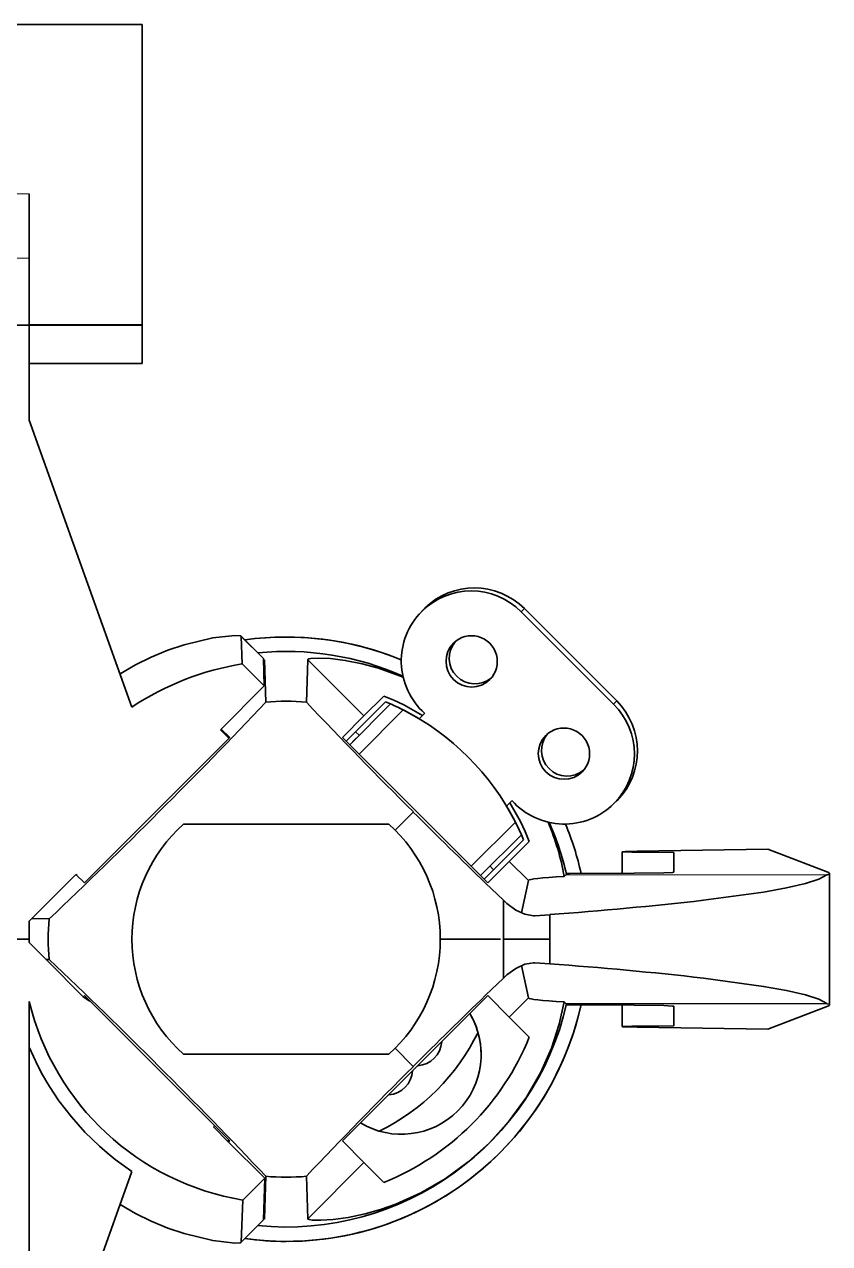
# Model space of a CAD drawing. Extents: x 377 to 822, y 181 to 641.
# Drawn here: x 592.59 to 608.26, y 414.58 to 438.3 of the extents above; entities that cross this region are included whole.
import ezdxf

# ---------------------------------------------------------------- set-up
doc = ezdxf.new("R2010")
doc.units = 0

msp = doc.modelspace()

# ---------------------------------------------------------------- linework, layer by layer
at = {"color": 7, "lineweight": 35, "ltscale": 0.060001}
msp.add_line((590.283, 438.3), (592.683, 438.3), dxfattribs=at)
at = {"color": 7, "lineweight": 35, "ltscale": 0.055}
for p, q in [((592.683, 438.3), (594.883, 438.3)), ((592.683, 432.454), (594.883, 432.454)), ((592.683, 431.7), (594.883, 431.7))]:
    msp.add_line(p, q, dxfattribs=at)
at = {"color": 7, "lineweight": 35, "ltscale": 0.146155}
msp.add_line((594.883, 432.454), (594.883, 438.3), dxfattribs=at)
at = {"color": 7, "lineweight": 13, "ltscale": 0.060001}
for p, q in [((590.283, 435), (592.683, 435)), ((590.283, 433.75), (592.683, 433.75))]:
    msp.add_line(p, q, dxfattribs=at)
at = {"color": 7, "lineweight": 35, "ltscale": 0.03125}
msp.add_line((592.683, 435), (592.683, 433.75), dxfattribs=at)
at = {"color": 7, "lineweight": 35, "ltscale": 0.032405}
msp.add_line((592.683, 432.454), (592.683, 433.75), dxfattribs=at)
at = {"color": 7, "lineweight": 35, "ltscale": 0.115001}
msp.add_line((590.283, 432.45), (594.883, 432.45), dxfattribs=at)
at = {"color": 7, "lineweight": 35, "ltscale": 0.046227}
msp.add_line((592.683, 432.45), (592.683, 430.601), dxfattribs=at)
at = {"color": 7, "lineweight": 35, "ltscale": 9.46045e-05}
msp.add_line((594.883, 432.45), (594.883, 432.454), dxfattribs=at)
at = {"color": 7, "lineweight": 35, "ltscale": 0.018733}
msp.add_line((594.883, 431.7), (594.883, 432.449), dxfattribs=at)
at = {"color": 7, "lineweight": 35, "ltscale": 0.148255}
for p, q in [((592.683, 430.601), (594.683, 425.018)), ((592.683, 410.399), (594.683, 415.982))]:
    msp.add_line(p, q, dxfattribs=at)
at = {"color": 7, "lineweight": 35, "ltscale": 0.002163}
for p, q in [((600.32, 426.878), (600.382, 426.939)), ((599.023, 424.386), (599.084, 424.447)), ((604.061, 423.138), (604.122, 423.199))]:
    msp.add_line(p, q, dxfattribs=at)
at = {"color": 7, "lineweight": 13, "ltscale": 0.002163}
msp.add_line((602.258, 426.871), (602.319, 426.932), dxfattribs=at)
at = {"color": 7, "lineweight": 35, "ltscale": 0.063501}
msp.add_line((604.054, 425.075), (602.258, 426.871), dxfattribs=at)
at = {"color": 7, "lineweight": 35, "ltscale": 0.063499}
msp.add_line((604.115, 425.136), (602.319, 426.932), dxfattribs=at)
at = {"color": 7, "lineweight": 35, "ltscale": 0.000148099}
for p, q in [((596.81, 426.392), (596.808, 426.397)), ((596.81, 414.608), (596.808, 414.603))]:
    msp.add_line(p, q, dxfattribs=at)
at = {"color": 7, "lineweight": 35, "ltscale": 0.015244}
for p, q in [((597.239, 425.966), (596.808, 426.397)), ((597.239, 415.034), (596.808, 414.603))]:
    msp.add_line(p, q, dxfattribs=at)
at = {"color": 7, "lineweight": 35, "ltscale": 0.013402}
msp.add_line((596.81, 426.392), (596.829, 425.856), dxfattribs=at)
at = {"color": 7, "lineweight": 13, "ltscale": 0.015249}
for p, q in [((597.242, 425.96), (596.81, 426.392)), ((597.242, 415.04), (596.81, 414.608))]:
    msp.add_line(p, q, dxfattribs=at)
at = {"color": 7, "lineweight": 35, "ltscale": 0.015146}
msp.add_line((597.258, 425.427), (596.829, 425.856), dxfattribs=at)
at = {"color": 7, "lineweight": 35, "ltscale": 0.000152857}
for p, q in [((597.239, 425.966), (597.242, 425.96)), ((597.239, 415.034), (597.242, 415.04))]:
    msp.add_line(p, q, dxfattribs=at)
at = {"color": 7, "lineweight": 35, "ltscale": 0.013325}
msp.add_line((597.258, 425.427), (597.242, 425.96), dxfattribs=at)
at = {"color": 7, "lineweight": 13, "ltscale": 0.000706179}
for p, q in [((597.243, 425.919), (597.263, 425.939)), ((597.243, 415.081), (597.263, 415.061))]:
    msp.add_line(p, q, dxfattribs=at)
at = {"color": 7, "lineweight": 35, "ltscale": 0.020659}
for p, q in [((597.288, 425.113), (597.263, 425.939)), ((598.078, 425.113), (598.103, 425.939)), ((597.288, 415.887), (597.263, 415.061)), ((598.078, 415.887), (598.103, 415.061))]:
    msp.add_line(p, q, dxfattribs=at)
at = {"color": 7, "lineweight": 13, "ltscale": 0.038728}
for p, q in [((599.198, 424.844), (598.103, 425.939)), ((599.198, 416.156), (598.103, 415.061))]:
    msp.add_line(p, q, dxfattribs=at)
at = {"color": 7, "lineweight": 35, "ltscale": 0.030195}
msp.add_line((596.404, 424.573), (597.258, 425.427), dxfattribs=at)
at = {"color": 7, "lineweight": 35, "ltscale": 0.027089}
msp.add_line((599.617, 425.121), (598.851, 424.355), dxfattribs=at)
at = {"color": 7, "lineweight": 35, "ltscale": 0.020643}
for p, q in [((599.617, 425.121), (599.033, 424.538)), ((601.72, 421.851), (602.304, 422.434))]:
    msp.add_line(p, q, dxfattribs=at)
at = {"color": 7, "lineweight": 35, "ltscale": 0.013714}
for p, q in [((599.586, 425.232), (599.198, 424.844)), ((602.414, 422.403), (602.026, 422.015)), ((602.414, 418.597), (602.026, 418.985)), ((599.198, 416.156), (599.586, 415.768))]:
    msp.add_line(p, q, dxfattribs=at)
at = {"color": 7, "lineweight": 35, "ltscale": 0.00269}
for p, q in [((599.617, 425.121), (599.716, 425.079)), ((602.304, 422.434), (602.262, 422.533))]:
    msp.add_line(p, q, dxfattribs=at)
at = {"color": 7, "lineweight": 13, "ltscale": 0.002162}
msp.add_line((604.054, 425.075), (604.115, 425.136), dxfattribs=at)
at = {"color": 7, "lineweight": 35, "ltscale": 0.028083}
for p, q in [((599.716, 425.079), (598.922, 424.285)), ((602.262, 422.533), (601.467, 421.739))]:
    msp.add_line(p, q, dxfattribs=at)
at = {"color": 7, "lineweight": 35, "ltscale": 0.030364}
for p, q in [((599.963, 424.961), (599.104, 424.102)), ((602.144, 422.78), (601.285, 421.921))]:
    msp.add_line(p, q, dxfattribs=at)
at = {"color": 7, "lineweight": 35, "ltscale": 0.003689}
msp.add_line((600.274, 424.788), (600.378, 424.892), dxfattribs=at)
at = {"color": 7, "lineweight": 35, "ltscale": 0.014769}
for p, q in [((599.198, 424.844), (598.78, 424.426)), ((602.026, 422.015), (601.609, 421.598)), ((602.026, 418.985), (601.609, 419.402)), ((599.198, 416.156), (598.78, 416.574))]:
    msp.add_line(p, q, dxfattribs=at)
at = {"color": 7, "lineweight": 35, "ltscale": 0.05}
for p, q in [((595.171, 423.012), (596.585, 424.426)), ((600.195, 423.012), (598.78, 424.426)), ((595.171, 417.988), (596.585, 416.574)), ((600.195, 417.988), (598.78, 416.574))]:
    msp.add_line(p, q, dxfattribs=at)
at = {"color": 7, "lineweight": 35, "ltscale": 0.005815}
for p, q in [((596.568, 424.409), (596.404, 424.573)), ((596.421, 424.59), (596.585, 424.426)), ((593.592, 421.762), (593.757, 421.598))]:
    msp.add_line(p, q, dxfattribs=at)
at = {"color": 7, "lineweight": 35, "ltscale": 0.006446}
for p, q in [((598.851, 424.355), (599.033, 424.538)), ((601.538, 421.668), (601.72, 421.851))]:
    msp.add_line(p, q, dxfattribs=at)
at = {"color": 7, "lineweight": 35, "ltscale": 0.002499}
msp.add_line((599.033, 424.538), (599.104, 424.467), dxfattribs=at)
at = {"color": 7, "lineweight": 35, "ltscale": 0.003584}
msp.add_line((598.922, 424.285), (599.023, 424.386), dxfattribs=at)
at = {"color": 7, "lineweight": 35, "ltscale": 0.050001}
for p, q in [((595.171, 423.012), (593.757, 421.598)), ((600.195, 423.012), (601.609, 421.598)), ((595.171, 417.988), (593.757, 419.402)), ((600.195, 417.988), (601.609, 419.402))]:
    msp.add_line(p, q, dxfattribs=at)
at = {"color": 7, "lineweight": 35, "ltscale": 0.00369}
msp.add_line((601.971, 423.091), (602.075, 423.195), dxfattribs=at)
at = {"color": 7, "lineweight": 35, "ltscale": 0.012497}
msp.add_line((599.804, 422.621), (600.158, 422.975), dxfattribs=at)
at = {"color": 7, "lineweight": 35, "ltscale": 0.073972}
for p, q in [((598.642, 422.736), (595.683, 422.736)), ((598.642, 418.264), (595.683, 418.264)), ((599.683, 418.264), (596.724, 418.264))]:
    msp.add_line(p, q, dxfattribs=at)
at = {"color": 7, "lineweight": 35, "ltscale": 0.026028}
msp.add_line((599.683, 422.736), (598.642, 422.736), dxfattribs=at)
at = {"color": 7, "lineweight": 35, "ltscale": 0.010518}
for p, q in [((604.224, 421.78), (604.224, 422.201)), ((604.224, 419.22), (604.224, 418.799))]:
    msp.add_line(p, q, dxfattribs=at)
at = {"color": 7, "lineweight": 35, "ltscale": 0.063426}
for p, q in [((604.516, 422.211), (607.053, 422.25)), ((604.516, 418.789), (607.053, 418.75))]:
    msp.add_line(p, q, dxfattribs=at)
at = {"color": 7, "lineweight": 35, "ltscale": 0.009487}
for p, q in [((605.224, 422.185), (605.224, 421.806)), ((605.224, 418.815), (605.224, 419.194))]:
    msp.add_line(p, q, dxfattribs=at)
at = {"color": 7, "lineweight": 35, "ltscale": 0.031295}
for p, q in [((608.224, 421.806), (607.053, 422.25)), ((608.224, 419.194), (607.053, 418.75))]:
    msp.add_line(p, q, dxfattribs=at)
at = {"color": 7, "lineweight": 35, "ltscale": 0.0025}
msp.add_line((601.65, 421.921), (601.72, 421.851), dxfattribs=at)
at = {"color": 7, "lineweight": 13, "ltscale": 0.013209}
for p, q in [((602.026, 422.015), (602.4, 421.642)), ((602.026, 418.985), (602.4, 419.358))]:
    msp.add_line(p, q, dxfattribs=at)
at = {"color": 7, "lineweight": 35, "ltscale": 0.029591}
msp.add_line((592.755, 420.925), (593.592, 421.762), dxfattribs=at)
at = {"color": 7, "lineweight": 35, "ltscale": 0.00074772}
msp.add_line((593.592, 421.762), (593.614, 421.741), dxfattribs=at)
at = {"color": 7, "lineweight": 35, "ltscale": 0.012027}
for p, q in [((601.913, 421.258), (601.565, 421.59)), ((601.913, 419.742), (601.565, 419.41))]:
    msp.add_line(p, q, dxfattribs=at)
at = {"color": 7, "lineweight": 35, "ltscale": 0.016171}
for p, q in [((602.262, 421.01), (602.4, 421.642)), ((602.262, 419.99), (602.4, 419.358))]:
    msp.add_line(p, q, dxfattribs=at)
at = {"color": 7, "lineweight": 35, "ltscale": 0.001096}
for p, q in [((603.125, 421.751), (603.095, 421.72)), ((603.125, 419.249), (603.095, 419.28))]:
    msp.add_line(p, q, dxfattribs=at)
at = {"color": 7, "lineweight": 35, "ltscale": 0.000172269}
for p, q in [((603.125, 421.751), (603.131, 421.755)), ((603.125, 419.249), (603.131, 419.245))]:
    msp.add_line(p, q, dxfattribs=at)
at = {"color": 7, "lineweight": 13, "ltscale": 0.127037}
for p, q in [((603.125, 421.751), (608.207, 421.751)), ((603.125, 419.249), (608.207, 419.249))]:
    msp.add_line(p, q, dxfattribs=at)
at = {"color": 7, "lineweight": 35, "ltscale": 0.000226309}
for p, q in [((603.14, 421.757), (603.131, 421.755)), ((603.14, 419.243), (603.131, 419.245))]:
    msp.add_line(p, q, dxfattribs=at)
at = {"color": 7, "lineweight": 13, "ltscale": 0.127051}
for p, q in [((603.131, 421.755), (608.213, 421.755)), ((603.131, 419.245), (608.213, 419.245))]:
    msp.add_line(p, q, dxfattribs=at)
at = {"color": 7, "lineweight": 35, "ltscale": 0.000491219}
for p, q in [((603.146, 421.776), (603.14, 421.757)), ((603.146, 419.224), (603.14, 419.243))]:
    msp.add_line(p, q, dxfattribs=at)
at = {"color": 7, "lineweight": 35, "ltscale": 0.001276}
for p, q in [((603.146, 421.776), (603.197, 421.776)), ((603.197, 419.224), (603.146, 419.224))]:
    msp.add_line(p, q, dxfattribs=at)
at = {"color": 7, "lineweight": 35, "ltscale": 0.000183974}
for p, q in [((608.213, 421.755), (608.207, 421.751)), ((608.213, 419.245), (608.207, 419.249))]:
    msp.add_line(p, q, dxfattribs=at)
at = {"color": 7, "lineweight": 35, "ltscale": 0.032057}
for p in [(608.255, 421.782), (608.255, 419.218)]:
    msp.add_line(p, (608.258, 420.5), dxfattribs=at)
at = {"color": 7, "lineweight": 35, "ltscale": 0.01894}
for q in [(601.913, 421.258), (601.913, 419.742)]:
    msp.add_line((601.912, 420.5), q, dxfattribs=at)
at = {"color": 7, "lineweight": 35, "ltscale": 0.00232}
for p, q in [((601.98, 421.193), (601.913, 421.258)), ((601.98, 419.807), (601.913, 419.742))]:
    msp.add_line(p, q, dxfattribs=at)
at = {"color": 7, "lineweight": 35, "ltscale": 0.002566}
msp.add_line((592.755, 420.925), (592.683, 420.852), dxfattribs=at)
at = {"color": 7, "lineweight": 35, "ltscale": 0.008811}
msp.add_line((592.683, 420.5), (592.683, 420.852), dxfattribs=at)
at = {"color": 7, "lineweight": 35, "ltscale": 0.008361}
msp.add_line((593.07, 420.895), (592.735, 420.905), dxfattribs=at)
at = {"color": 7, "lineweight": 13, "ltscale": 0.001436}
for p, q in [((602.468, 420.958), (602.525, 420.958)), ((602.468, 420.042), (602.525, 420.042))]:
    msp.add_line(p, q, dxfattribs=at)
at = {"color": 7, "lineweight": 35, "ltscale": 0.000693102}
for p, q in [((602.497, 420.957), (602.525, 420.958)), ((602.497, 420.043), (602.525, 420.042))]:
    msp.add_line(p, q, dxfattribs=at)
at = {"color": 7, "lineweight": 35, "ltscale": 0.007178}
for p, q in [((602.525, 420.958), (602.811, 420.977)), ((602.525, 420.042), (602.811, 420.023))]:
    msp.add_line(p, q, dxfattribs=at)
at = {"color": 7, "lineweight": 35, "ltscale": 0.011935}
for p in [(602.812, 420.977), (602.812, 420.023)]:
    msp.add_line(p, (602.812, 420.5), dxfattribs=at)
at = {"color": 7, "lineweight": 35, "ltscale": 0.03}
msp.add_line((591.483, 420.5), (592.683, 420.5), dxfattribs=at)
at = {"color": 7, "lineweight": 35, "ltscale": 0.001648}
msp.add_line((592.683, 420.5), (592.683, 420.434), dxfattribs=at)
at = {"color": 7, "lineweight": 35, "ltscale": 0.012407}
msp.add_line((592.683, 420.434), (593.034, 420.083), dxfattribs=at)
at = {"color": 7, "lineweight": 35, "ltscale": 0.029243}
msp.add_line((600.683, 420.5), (601.853, 420.5), dxfattribs=at)
at = {"color": 7, "lineweight": 35, "ltscale": 0.000132751}
msp.add_line((601.919, 420.5), (601.914, 420.5), dxfattribs=at)
at = {"color": 7, "lineweight": 35, "ltscale": 0.022311}
msp.add_line((602.812, 420.5), (601.919, 420.5), dxfattribs=at)
at = {"color": 7, "lineweight": 35, "ltscale": 0.0014}
msp.add_line((593.07, 420.105), (593.014, 420.103), dxfattribs=at)
at = {"color": 7, "lineweight": 35, "ltscale": 0.024816}
msp.add_line((593.034, 420.083), (593.736, 419.381), dxfattribs=at)
at = {"color": 7, "lineweight": 35, "ltscale": 0.254642}
msp.add_line((592.683, 419.286), (592.683, 409.1), dxfattribs=at)
at = {"color": 7, "lineweight": 35, "ltscale": 0.000750416}
for p, q in [((593.736, 419.381), (593.757, 419.402)), ((596.564, 416.553), (596.585, 416.574))]:
    msp.add_line(p, q, dxfattribs=at)
at = {"color": 7, "lineweight": 35, "ltscale": 0.000316137}
msp.add_line((593.745, 419.39), (593.736, 419.381), dxfattribs=at)
at = {"color": 7, "lineweight": 35, "ltscale": 0.003939}
msp.add_line((593.736, 419.381), (593.866, 419.293), dxfattribs=at)
at = {"color": 7, "lineweight": 35, "ltscale": 0.0125}
msp.add_line((599.804, 418.379), (600.158, 418.025), dxfattribs=at)
at = {"color": 7, "lineweight": 13, "ltscale": 0.000750956}
msp.add_line((596.288, 416.871), (596.267, 416.85), dxfattribs=at)
at = {"color": 7, "lineweight": 35, "ltscale": 0.010006}
msp.add_line((596.267, 416.85), (596.55, 416.567), dxfattribs=at)
at = {"color": 7, "lineweight": 35, "ltscale": 0.000750956}
msp.add_line((596.571, 416.588), (596.55, 416.567), dxfattribs=at)
at = {"color": 7, "lineweight": 35, "ltscale": 0.025315}
msp.add_line((596.55, 416.567), (597.266, 415.851), dxfattribs=at)
at = {"color": 7, "lineweight": 35, "ltscale": 0.015084}
msp.add_line((597.266, 415.851), (596.839, 415.424), dxfattribs=at)
at = {"color": 7, "lineweight": 35, "ltscale": 0.020289}
msp.add_line((597.266, 415.851), (597.242, 415.04), dxfattribs=at)
at = {"color": 7, "lineweight": 35, "ltscale": 0.020411}
msp.add_line((596.81, 414.608), (596.839, 415.424), dxfattribs=at)
at = {"color": 7, "lineweight": 35, "ltscale": 0.000156951}
msp.add_line((597.263, 415.061), (597.26, 415.055), dxfattribs=at)
at = {"color": 7, "lineweight": 35}
for points in [[(596.808, 426.397), (596.803, 426.4), (596.788, 426.406), (596.688, 426.412), (596.256, 426.365), (595.698, 426.229), (595.383, 426.122), (595.058, 425.987), (594.753, 425.837), (594.451, 425.665)], [(598.103, 425.939), (598.103, 425.942), (598.105, 425.944), (598.11, 425.948), (598.122, 425.953), (598.163, 425.961), (598.315, 425.969), (598.544, 425.959), (598.834, 425.923), (599.165, 425.858), (599.482, 425.771), (599.96, 425.597)], [(604.224, 422.201), (604.23, 422.202), (604.278, 422.206), (604.516, 422.211)], [(605.224, 422.185), (604.408, 422.192), (604.234, 422.198), (604.225, 422.2), (604.224, 422.201)], [(603.197, 421.776), (604.452, 421.782), (605.03, 421.793), (605.202, 421.801), (605.221, 421.804), (605.223, 421.805), (605.224, 421.806)], [(605.802, 421.257), (606.974, 421.417), (607.419, 421.497), (607.786, 421.581), (608.05, 421.666), (608.207, 421.751)], [(608.213, 421.755), (608.242, 421.767), (608.25, 421.773), (608.254, 421.779), (608.255, 421.782)], [(601.98, 421.193), (602.15, 421.068), (602.325, 420.986), (602.497, 420.957)], [(601.98, 419.807), (602.15, 419.932), (602.325, 420.014), (602.497, 420.043)], [(605.802, 419.743), (606.974, 419.583), (607.419, 419.503), (607.786, 419.419), (608.05, 419.334), (608.207, 419.249)], [(603.095, 419.28), (602.997, 418.847), (602.844, 418.383), (602.637, 417.914), (602.359, 417.428), (602.025, 416.966), (601.643, 416.54)], [(603.197, 419.224), (604.452, 419.218), (605.03, 419.207), (605.202, 419.199), (605.221, 419.196), (605.223, 419.195), (605.224, 419.194)], [(608.213, 419.245), (608.242, 419.233), (608.25, 419.227), (608.254, 419.221), (608.255, 419.218)], [(605.224, 418.815), (604.408, 418.808), (604.234, 418.802), (604.225, 418.8), (604.224, 418.799)], [(604.224, 418.799), (604.23, 418.798), (604.278, 418.794), (604.516, 418.789)], [(598.103, 415.061), (598.104, 415.057), (598.106, 415.055), (598.113, 415.051), (598.13, 415.045), (598.191, 415.036), (598.358, 415.031), (598.598, 415.046), (598.892, 415.086), (599.224, 415.157), (599.518, 415.24), (599.82, 415.347), (600.306, 415.565), (600.779, 415.84), (601.228, 416.167), (601.643, 416.54)], [(596.808, 414.603), (596.803, 414.6), (596.788, 414.594), (596.688, 414.588), (596.256, 414.635), (595.698, 414.771), (595.383, 414.878), (595.058, 415.013), (594.753, 415.163), (594.451, 415.335)]]:
    msp.add_lwpolyline(points, dxfattribs=at)
for centre, radius, start, end in [((597.683, 420.5), 5.88, 67.6077, 97.8479), ((597.683, 420.5), 5.88, 90, 97.8479), ((597.683, 420.5), 5.88, 67.6077, 90), ((597.683, 420.5), 5.6, 66.0591, 95.645), ((597.683, 420.5), 5.423, 99.0545, 123.5837), ((597.683, 420.5), 4.63, 85.1034, 94.8966), ((597.683, 420.5), 5.1, 58.609, 68.0888), ((529.133, 489.385), 93.68, 314.85482, 316.6792), ((666.232, 489.385), 93.68, 223.3208, 225.14518), ((597.683, 420.498), 5.011, 62.9447, 66.0681), ((597.696, 420.525), 4.982, 58.8404, 64.8511), ((597.681, 420.498), 5.013, 27.0753, 62.9193), ((597.707, 420.513), 4.982, 25.1489, 31.1596), ((597.683, 420.5), 5.1, 21.9112, 31.3911), ((528.798, 489.049), 93.68, 313.3208, 315.14518), ((681.366, 504.093), 114.782, 224.96821, 225.95345), ((597.681, 420.5), 5.011, 23.9319, 27.0554), ((598.271, 420.856), 4.901, 10.152, 23.0841), ((597.683, 420.5), 5.6, 12.9764, 23.9409), ((597.683, 420.5), 3, 131.8103, 180), ((597.683, 420.5), 3, 0, 48.1897), ((597.683, 420.5), 5.88, 12.5353, 22.3923), ((597.683, 420.5), 5.88, 12.5353, 22.3923), ((608.218, 421.763), 0.0422, 27.0678, 82.353), ((597.315, 496.223), 75.445, 274.17795, 276.45905), ((597.683, 420.5), 4.63, 175.1034, 184.8966), ((597.683, 420.5), 3, 180, 228.1897), ((597.683, 420.5), 3, 311.8103, 360), ((528.798, 351.951), 93.68, 44.85482, 46.6792), ((597.315, 344.777), 75.445, 83.54095, 85.82205), ((597.683, 420.5), 5.145, 193.6504, 260.5645), ((597.683, 420.5), 5.88, 262.1517, 347.4651), ((597.683, 420.5), 5.88, 262.1517, 347.4651), ((597.683, 420.5), 5.6, 264.355, 347.0236), ((681.366, 336.907), 114.782, 134.04655, 135.03179), ((597.683, 420.5), 5.88, 315, 347.4651), ((608.218, 419.237), 0.0422, 277.647, 332.9322), ((599.928, 418.255), 1.55, 239.0826, 30.9174), ((599.928, 418.255), 1.55, 0, 30.9174), ((597.683, 420.5), 4.15, 295.8933, 334.1099), ((597.683, 420.5), 5.1, 291.9112, 338.0888), ((600.211, 418.538), 0.5, 273.9636, 356.0364), ((597.683, 420.5), 5.423, 202.7917, 236.4165), ((529.133, 351.615), 93.68, 43.3208, 45.14518), ((666.232, 351.615), 93.68, 134.85482, 136.6792), ((599.645, 417.972), 0.5, 273.9636, 356.0364), ((597.683, 420.5), 5.88, 270, 315), ((597.683, 420.5), 4.63, 265.1034, 274.8966), ((597.683, 420.5), 5.88, 262.1517, 270)]:
    msp.add_arc(centre, radius, start, end, dxfattribs=at)
for centre, major_axis, ratio, start_param, end_param in [((601.293, 425.906), (0.972, -0.972), 0.992756, 1.570796, 3.141483), ((601.354, 425.967), (0.972, -0.972), 0.992756, 1.570796, 3.141483), ((601.293, 425.906), (0.972, -0.972), 0.992756, 3.141483, 4.76332), ((601.293, 425.906), (0.354, -0.354), 0.992756, 0, 3.141593), ((601.293, 425.906), (0.354, -0.354), 0.992756, 3.141593, 6.283185), ((601.354, 425.967), (0.354, -0.354), 0.992756, 3.228837, 6.195941), ((603.15, 424.171), (0.972, -0.972), 0.992756, 0.00011, 1.570796), ((603.089, 424.11), (0.972, -0.972), 0.992756, 0.00011, 1.570796), ((603.089, 424.11), (0.354, -0.354), 0.992756, 0, 3.141593), ((603.089, 424.11), (0.354, -0.354), 0.992756, 3.141593, 6.283185), ((603.15, 424.171), (0.354, -0.354), 0.992756, 3.228837, 6.195941), ((603.089, 424.11), (0.972, -0.972), 0.992756, 4.661458, 6.283295), ((608.059, 421.636), (-5.659, 0.005), 0.029344, 5.782523, 6.276791), ((608.059, 419.364), (5.659, 0.005), 0.029344, 3.147987, 3.642255)]:
    msp.add_ellipse(centre, major_axis=major_axis, ratio=ratio, start_param=start_param, end_param=end_param, dxfattribs=at)

doc.saveas('drawing.dxf')
